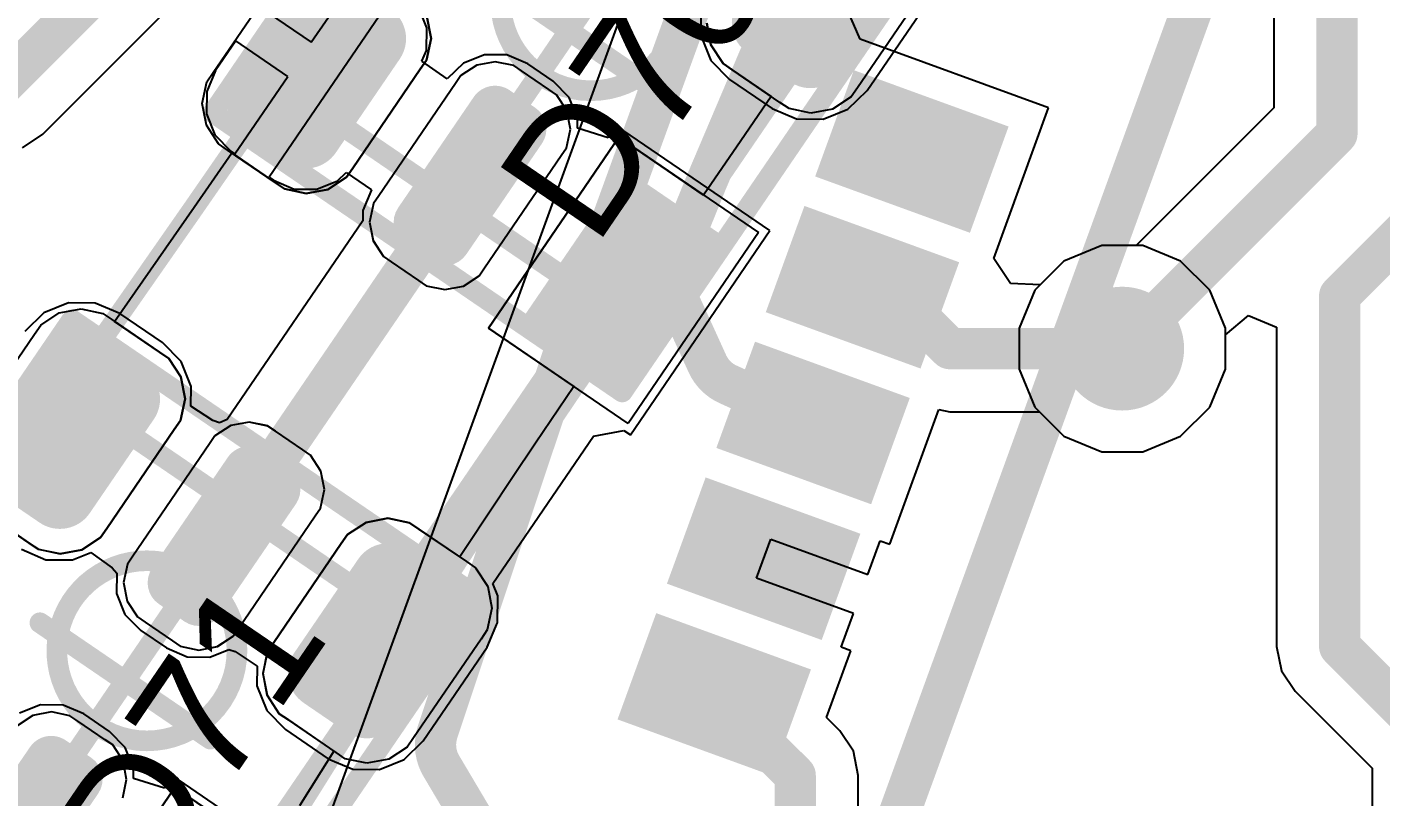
# Model space of a CAD drawing. Header units: inches. Extents: x -52 to 109, y 0 to 35.
# Drawn here: x 90.64 to 97.2, y 14.57 to 18.3 of the extents above; entities that cross this region are included whole.
import ezdxf

# ---------------------------------------------------------------- set-up
doc = ezdxf.new("R2010")
doc.units = ezdxf.units.IN
for name, color, linetype in [('Bottom 3D Body', 216, 'Continuous'), ('Bottom Layer', 5, 'Continuous'), ('Bottom Overlay', 54, 'Continuous'), ('Bottom Paste', 16, 'Continuous'), ('Bottom Solder', 6, 'Continuous'), ('Mechanical 1', 6, 'Continuous'), ('Mechanical 4', 56, 'Continuous'), ('Top Component Outline', 56, 'Continuous'), ('Top Courtyard', 56, 'Continuous'), ('Top Layer', 1, 'Continuous'), ('Top Overlay', 2, 'Continuous'), ('Top Paste', 8, 'Continuous'), ('Top Solder', 216, 'Continuous'), ('Via Holes', 16, 'Continuous')]:
    doc.layers.add(name, color=color, linetype=linetype)
doc.styles.add('Arial', font='', dxfattribs={"height": 0.2})
doc.styles.get('Arial').set_extended_font_data('Arial')

# ---------------------------------------------------------------- blocks, each defined once
blk = doc.blocks.new('APA_RGB_LED_2020_399')
at = {"layer": 'Top Layer'}
h = blk.add_hatch(color=1, dxfattribs=at)
edge = h.paths.add_edge_path()
edge.add_arc((-1.125, 1.025), 0.125, 90, 180)
edge.add_line((-1.25, 1.025), (-1.25, 0.775))
edge.add_arc((-1.125, 0.775), 0.125, 180, 270)
edge.add_line((-1.125, 0.65), (-0.575, 0.65))
edge.add_arc((-0.575, 0.775), 0.125, 270, 360)
edge.add_line((-0.45, 0.775), (-0.45, 1.025))
edge.add_arc((-0.575, 1.025), 0.125, 0, 90)
edge.add_line((-0.575, 1.15), (-1.125, 1.15))
h = blk.add_hatch(color=1, dxfattribs=at)
edge = h.paths.add_edge_path()
edge.add_arc((-1.175, 0.075), 0.075, 90, 180)
edge.add_line((-1.25, 0.075), (-1.25, -0.075))
edge.add_arc((-1.175, -0.075), 0.075, 180, 270)
edge.add_line((-1.175, -0.15), (-0.525, -0.15))
edge.add_arc((-0.525, -0.075), 0.075, 270, 360)
edge.add_line((-0.45, -0.075), (-0.45, 0.075))
edge.add_arc((-0.525, 0.075), 0.075, 0, 90)
edge.add_line((-0.525, 0.15), (-1.175, 0.15))
blk.add_hatch(color=1, dxfattribs=at).paths.add_polyline_path([(-1.25, -0.65), (-0.45, -0.65), (-0.45, -1.15), (-1.25, -1.15)])
h = blk.add_hatch(color=1, dxfattribs=at)
edge = h.paths.add_edge_path()
edge.add_arc((0.575, -0.775), 0.125, 90, 180)
edge.add_line((0.45, -0.775), (0.45, -1.025))
edge.add_arc((0.575, -1.025), 0.125, 180, 270)
edge.add_line((0.575, -1.15), (1.125, -1.15))
edge.add_arc((1.125, -1.025), 0.125, 270, 360)
edge.add_line((1.25, -1.025), (1.25, -0.775))
edge.add_arc((1.125, -0.775), 0.125, 0, 90)
edge.add_line((1.125, -0.65), (0.575, -0.65))
at = {"layer": 'Top Paste'}
h = blk.add_hatch(color=8, dxfattribs=at)
edge = h.paths.add_edge_path()
edge.add_arc((-1.125, 1.025), 0.125, 90, 180)
edge.add_line((-1.25, 1.025), (-1.25, 0.775))
edge.add_arc((-1.125, 0.775), 0.125, 180, 270)
edge.add_line((-1.125, 0.65), (-0.575, 0.65))
edge.add_arc((-0.575, 0.775), 0.125, 270, 360)
edge.add_line((-0.45, 0.775), (-0.45, 1.025))
edge.add_arc((-0.575, 1.025), 0.125, 0, 90)
edge.add_line((-0.575, 1.15), (-1.125, 1.15))
h = blk.add_hatch(color=8, dxfattribs=at)
edge = h.paths.add_edge_path()
edge.add_arc((-1.175, 0.075), 0.075, 90, 180)
edge.add_line((-1.25, 0.075), (-1.25, -0.075))
edge.add_arc((-1.175, -0.075), 0.075, 180, 270)
edge.add_line((-1.175, -0.15), (-0.525, -0.15))
edge.add_arc((-0.525, -0.075), 0.075, 270, 360)
edge.add_line((-0.45, -0.075), (-0.45, 0.075))
edge.add_arc((-0.525, 0.075), 0.075, 0, 90)
edge.add_line((-0.525, 0.15), (-1.175, 0.15))
blk.add_hatch(color=8, dxfattribs=at).paths.add_polyline_path([(-1.25, -0.65), (-0.45, -0.65), (-0.45, -1.15), (-1.25, -1.15)])
h = blk.add_hatch(color=8, dxfattribs=at)
edge = h.paths.add_edge_path()
edge.add_arc((0.575, -0.775), 0.125, 90, 180)
edge.add_line((0.45, -0.775), (0.45, -1.025))
edge.add_arc((0.575, -1.025), 0.125, 180, 270)
edge.add_line((0.575, -1.15), (1.125, -1.15))
edge.add_arc((1.125, -1.025), 0.125, 270, 360)
edge.add_line((1.25, -1.025), (1.25, -0.775))
edge.add_arc((1.125, -0.775), 0.125, 0, 90)
edge.add_line((1.125, -0.65), (0.575, -0.65))
at = {"layer": 'Top Solder'}
h = blk.add_hatch(color=216, dxfattribs=at)
edge = h.paths.add_edge_path()
edge.add_arc((-1.125, 1.025), 0.175, 90, 180)
edge.add_line((-1.3, 1.025), (-1.3, 0.775))
edge.add_arc((-1.125, 0.775), 0.175, 180, 270)
edge.add_line((-1.125, 0.6), (-0.575, 0.6))
edge.add_arc((-0.575, 0.775), 0.175, 270, 360)
edge.add_line((-0.4, 0.775), (-0.4, 1.025))
edge.add_arc((-0.575, 1.025), 0.175, 0, 90)
edge.add_line((-0.575, 1.2), (-1.125, 1.2))
h = blk.add_hatch(color=216, dxfattribs=at)
edge = h.paths.add_edge_path()
edge.add_arc((-1.175, 0.075), 0.125, 90, 180)
edge.add_line((-1.3, 0.075), (-1.3, -0.075))
edge.add_arc((-1.175, -0.075), 0.125, 180, 270)
edge.add_line((-1.175, -0.2), (-0.525, -0.2))
edge.add_arc((-0.525, -0.075), 0.125, 270, 360)
edge.add_line((-0.4, -0.075), (-0.4, 0.075))
edge.add_arc((-0.525, 0.075), 0.125, 0, 90)
edge.add_line((-0.525, 0.2), (-1.175, 0.2))
blk.add_hatch(color=216, dxfattribs=at).paths.add_polyline_path([(-1.3, -0.6), (-0.4, -0.6), (-0.4, -1.2), (-1.3, -1.2)])
h = blk.add_hatch(color=216, dxfattribs=at)
edge = h.paths.add_edge_path()
edge.add_arc((0.575, -0.775), 0.175, 90, 180)
edge.add_line((0.4, -0.775), (0.4, -1.025))
edge.add_arc((0.575, -1.025), 0.175, 180, 270)
edge.add_line((0.575, -1.2), (1.125, -1.2))
edge.add_arc((1.125, -1.025), 0.175, 270, 360)
edge.add_line((1.3, -1.025), (1.3, -0.775))
edge.add_arc((1.125, -0.775), 0.175, 0, 90)
edge.add_line((1.125, -0.6), (0.575, -0.6))
at = {"layer": 'Top Component Outline'}
for points in [[(-1, 1, 0.1, 0.1, 0), (1, 1, 0.1, 0.1, 0)], [(-1, 1, 0.1, 0.1, 0), (-1, -1, 0.1, 0.1, 0)], [(-1, -1, 0.1, 0.1, 0), (1, -1, 0.1, 0.1, 0)]]:
    blk.add_lwpolyline(points, format="xyseb", dxfattribs=at)
for points in [[(-1.025, 1, 0.05, 0.05, 1), (-0.975, 1, 0.05, 0.05, 1)], [(-1.025, 1, 0.05, 0.05, 1), (-0.975, 1, 0.05, 0.05, 1)], [(-1.025, -1, 0.05, 0.05, 1), (-0.975, -1, 0.05, 0.05, 1)], [(-1.025, -1, 0.05, 0.05, 1), (-0.975, -1, 0.05, 0.05, 1)]]:
    blk.add_lwpolyline(points, format="xyseb", close=True, dxfattribs=at)
at = {"layer": 'Top Courtyard'}
for points in [[(-1.3, 1.2, 0.1, 0.1, 0), (-1.3, -1.2, 0.1, 0.1, 0)], [(-1.3, 1.2, 0.1, 0.1, 0), (1.3, 1.2, 0.1, 0.1, 0)], [(0, 0.5, 0.1, 0.1, 0), (0, -0.5, 0.1, 0.1, 0)], [(-0.5, 0, 0.1, 0.1, 0), (0.5, 0, 0.1, 0.1, 0)], [(-1.3, -1.2, 0.1, 0.1, 0), (1.3, -1.2, 0.1, 0.1, 0)]]:
    blk.add_lwpolyline(points, format="xyseb", dxfattribs=at)
for points in [[(-1.325, 1.2, 0.05, 0.05, 1), (-1.275, 1.2, 0.05, 0.05, 1)], [(-1.325, 1.2, 0.05, 0.05, 1), (-1.275, 1.2, 0.05, 0.05, 1)], [(-0.525, 0, 0.05, 0.05, 1), (-0.475, 0, 0.05, 0.05, 1)], [(-0.025, -0.5, 0.05, 0.05, 1), (0.025, -0.5, 0.05, 0.05, 1)], [(-1.325, -1.2, 0.05, 0.05, 1), (-1.275, -1.2, 0.05, 0.05, 1)], [(-1.325, -1.2, 0.05, 0.05, 1), (-1.275, -1.2, 0.05, 0.05, 1)]]:
    blk.add_lwpolyline(points, format="xyseb", close=True, dxfattribs=at)
at = {"layer": 'Top Overlay'}
for p, q in [((-1.3689, 1.1929), (-1.2929, 1.2689)), ((-1.2929, 1.2689), (-1.1937, 1.31)), ((-1.1937, 1.31), (-1.14, 1.31)), ((-1.14, 1.31), (-1.14, 1.31)), ((-1.14, 1.31), (-0.56, 1.31)), ((-1.41, 1.0937), (-1.3689, 1.1929)), ((-1.41, 1.04), (-1.41, 1.0937)), ((-1.41, 0.76), (-1.41, 1.04)), ((-1.41, 0.76), (-1.41, 0.76)), ((-1.41, 0.7063), (-1.41, 0.76)), ((-1.3689, 0.6071), (-1.41, 0.7063)), ((-1.2929, 0.5311), (-1.3689, 0.6071)), ((-0.3311, 0.6071), (-0.4071, 0.5311)), ((-1.1937, 0.49), (-1.2929, 0.5311)), ((-0.4071, 0.5311), (-0.5063, 0.49)), ((-1.14, 0.49), (-1.1937, 0.49)), ((-0.56, 0.49), (-1.14, 0.49)), ((-0.5063, 0.49), (-0.56, 0.49)), ((-0.56, 0.49), (-0.56, 0.49)), ((-1.3103, 0.275), (-1.375, 0.2103)), ((-1.2258, 0.31), (-1.3103, 0.275)), ((-1.18, 0.31), (-1.2258, 0.31)), ((-0.52, 0.31), (-1.18, 0.31)), ((-0.4743, 0.31), (-0.52, 0.31)), ((-0.52, 0.31), (-0.52, 0.31)), ((-0.3897, 0.275), (-0.4743, 0.31)), ((-0.325, 0.2103), (-0.3897, 0.275)), ((-1.375, 0.2103), (-1.41, 0.1258)), ((-0.29, 0.1258), (-0.325, 0.2103)), ((-1.41, 0.1258), (-1.41, 0.08)), ((-1.41, 0.08), (-1.41, -0.08)), ((-1.41, 0.08), (-1.41, 0.08)), ((-0.29, 0.08), (-0.29, 0.1258)), ((-0.29, -0.08), (-0.29, 0.08)), ((-1.41, -0.08), (-1.41, -0.1257)), ((-1.41, -0.1257), (-1.375, -0.2103)), ((-0.325, -0.2103), (-0.29, -0.1257)), ((-0.29, -0.1257), (-0.29, -0.08)), ((-0.29, -0.08), (-0.29, -0.08)), ((-1.375, -0.2103), (-1.3103, -0.275)), ((-0.3897, -0.275), (-0.325, -0.2103)), ((-1.3103, -0.275), (-1.2258, -0.31)), ((-1.2258, -0.31), (-1.18, -0.31)), ((-1.18, -0.31), (-1.18, -0.31)), ((-1.18, -0.31), (-0.52, -0.31)), ((-0.52, -0.31), (-0.4743, -0.31)), ((-0.4743, -0.31), (-0.3897, -0.275)), ((-1.41, -1.31), (-1.41, -0.49)), ((-1.41, -0.49), (-0.29, -0.49)), ((-0.29, -0.49), (-0.29, -1.31)), ((0.3311, -0.6071), (0.4071, -0.5311)), ((0.29, -0.7063), (0.3311, -0.6071)), ((0.29, -0.76), (0.29, -0.7063)), ((0.29, -1.04), (0.29, -0.76)), ((0.29, -1.04), (0.29, -1.04)), ((0.29, -1.0937), (0.29, -1.04)), ((0.3311, -1.1929), (0.29, -1.0937)), ((0.4071, -1.2689), (0.3311, -1.1929)), ((-0.29, -1.31), (-1.41, -1.31)), ((0.5063, -1.31), (0.4071, -1.2689)), ((0.56, -1.31), (0.5063, -1.31)), ((1.14, -1.31), (0.56, -1.31))]:
    blk.add_line(p, q, dxfattribs=at)
at = {"layer": 'Top Courtyard', "style": 'Arial'}
blk.add_text('D70', height=0.6, dxfattribs=at).set_placement((-0.8, -0.7))
blk = doc.blocks.new('APA_RGB_LED_2020_400')
at = {"layer": 'Top Layer'}
h = blk.add_hatch(color=1, dxfattribs=at)
edge = h.paths.add_edge_path()
edge.add_arc((0.575, 1.025), 0.125, 90, 180)
edge.add_line((0.45, 1.025), (0.45, 0.775))
edge.add_arc((0.575, 0.775), 0.125, 180, 270)
edge.add_line((0.575, 0.65), (1.125, 0.65))
edge.add_arc((1.125, 0.775), 0.125, 270, 360)
edge.add_line((1.25, 0.775), (1.25, 1.025))
edge.add_arc((1.125, 1.025), 0.125, 0, 90)
edge.add_line((1.125, 1.15), (0.575, 1.15))
h = blk.add_hatch(color=1, dxfattribs=at)
edge = h.paths.add_edge_path()
edge.add_arc((-1.175, 0.075), 0.075, 90, 180)
edge.add_line((-1.25, 0.075), (-1.25, -0.075))
edge.add_arc((-1.175, -0.075), 0.075, 180, 270)
edge.add_line((-1.175, -0.15), (-0.525, -0.15))
edge.add_arc((-0.525, -0.075), 0.075, 270, 360)
edge.add_line((-0.45, -0.075), (-0.45, 0.075))
edge.add_arc((-0.525, 0.075), 0.075, 0, 90)
edge.add_line((-0.525, 0.15), (-1.175, 0.15))
h = blk.add_hatch(color=1, dxfattribs=at)
edge = h.paths.add_edge_path()
edge.add_arc((0.525, 0.075), 0.075, 90, 180)
edge.add_line((0.45, 0.075), (0.45, -0.075))
edge.add_arc((0.525, -0.075), 0.075, 180, 270)
edge.add_line((0.525, -0.15), (1.175, -0.15))
edge.add_arc((1.175, -0.075), 0.075, 270, 360)
edge.add_line((1.25, -0.075), (1.25, 0.075))
edge.add_arc((1.175, 0.075), 0.075, 0, 90)
edge.add_line((1.175, 0.15), (0.525, 0.15))
h = blk.add_hatch(color=1, dxfattribs=at)
edge = h.paths.add_edge_path()
edge.add_arc((0.575, -0.775), 0.125, 90, 180)
edge.add_line((0.45, -0.775), (0.45, -1.025))
edge.add_arc((0.575, -1.025), 0.125, 180, 270)
edge.add_line((0.575, -1.15), (1.125, -1.15))
edge.add_arc((1.125, -1.025), 0.125, 270, 360)
edge.add_line((1.25, -1.025), (1.25, -0.775))
edge.add_arc((1.125, -0.775), 0.125, 0, 90)
edge.add_line((1.125, -0.65), (0.575, -0.65))
at = {"layer": 'Top Paste'}
h = blk.add_hatch(color=8, dxfattribs=at)
edge = h.paths.add_edge_path()
edge.add_arc((0.575, 1.025), 0.125, 90, 180)
edge.add_line((0.45, 1.025), (0.45, 0.775))
edge.add_arc((0.575, 0.775), 0.125, 180, 270)
edge.add_line((0.575, 0.65), (1.125, 0.65))
edge.add_arc((1.125, 0.775), 0.125, 270, 360)
edge.add_line((1.25, 0.775), (1.25, 1.025))
edge.add_arc((1.125, 1.025), 0.125, 0, 90)
edge.add_line((1.125, 1.15), (0.575, 1.15))
h = blk.add_hatch(color=8, dxfattribs=at)
edge = h.paths.add_edge_path()
edge.add_arc((-1.175, 0.075), 0.075, 90, 180)
edge.add_line((-1.25, 0.075), (-1.25, -0.075))
edge.add_arc((-1.175, -0.075), 0.075, 180, 270)
edge.add_line((-1.175, -0.15), (-0.525, -0.15))
edge.add_arc((-0.525, -0.075), 0.075, 270, 360)
edge.add_line((-0.45, -0.075), (-0.45, 0.075))
edge.add_arc((-0.525, 0.075), 0.075, 0, 90)
edge.add_line((-0.525, 0.15), (-1.175, 0.15))
h = blk.add_hatch(color=8, dxfattribs=at)
edge = h.paths.add_edge_path()
edge.add_arc((0.525, 0.075), 0.075, 90, 180)
edge.add_line((0.45, 0.075), (0.45, -0.075))
edge.add_arc((0.525, -0.075), 0.075, 180, 270)
edge.add_line((0.525, -0.15), (1.175, -0.15))
edge.add_arc((1.175, -0.075), 0.075, 270, 360)
edge.add_line((1.25, -0.075), (1.25, 0.075))
edge.add_arc((1.175, 0.075), 0.075, 0, 90)
edge.add_line((1.175, 0.15), (0.525, 0.15))
h = blk.add_hatch(color=8, dxfattribs=at)
edge = h.paths.add_edge_path()
edge.add_arc((0.575, -0.775), 0.125, 90, 180)
edge.add_line((0.45, -0.775), (0.45, -1.025))
edge.add_arc((0.575, -1.025), 0.125, 180, 270)
edge.add_line((0.575, -1.15), (1.125, -1.15))
edge.add_arc((1.125, -1.025), 0.125, 270, 360)
edge.add_line((1.25, -1.025), (1.25, -0.775))
edge.add_arc((1.125, -0.775), 0.125, 0, 90)
edge.add_line((1.125, -0.65), (0.575, -0.65))
at = {"layer": 'Top Solder'}
h = blk.add_hatch(color=216, dxfattribs=at)
edge = h.paths.add_edge_path()
edge.add_arc((0.575, 1.025), 0.175, 90, 180)
edge.add_line((0.4, 1.025), (0.4, 0.775))
edge.add_arc((0.575, 0.775), 0.175, 180, 270)
edge.add_line((0.575, 0.6), (1.125, 0.6))
edge.add_arc((1.125, 0.775), 0.175, 270, 360)
edge.add_line((1.3, 0.775), (1.3, 1.025))
edge.add_arc((1.125, 1.025), 0.175, 0, 90)
edge.add_line((1.125, 1.2), (0.575, 1.2))
h = blk.add_hatch(color=216, dxfattribs=at)
edge = h.paths.add_edge_path()
edge.add_arc((-1.175, 0.075), 0.125, 90, 180)
edge.add_line((-1.3, 0.075), (-1.3, -0.075))
edge.add_arc((-1.175, -0.075), 0.125, 180, 270)
edge.add_line((-1.175, -0.2), (-0.525, -0.2))
edge.add_arc((-0.525, -0.075), 0.125, 270, 360)
edge.add_line((-0.4, -0.075), (-0.4, 0.075))
edge.add_arc((-0.525, 0.075), 0.125, 0, 90)
edge.add_line((-0.525, 0.2), (-1.175, 0.2))
h = blk.add_hatch(color=216, dxfattribs=at)
edge = h.paths.add_edge_path()
edge.add_arc((0.525, 0.075), 0.125, 90, 180)
edge.add_line((0.4, 0.075), (0.4, -0.075))
edge.add_arc((0.525, -0.075), 0.125, 180, 270)
edge.add_line((0.525, -0.2), (1.175, -0.2))
edge.add_arc((1.175, -0.075), 0.125, 270, 360)
edge.add_line((1.3, -0.075), (1.3, 0.075))
edge.add_arc((1.175, 0.075), 0.125, 0, 90)
edge.add_line((1.175, 0.2), (0.525, 0.2))
h = blk.add_hatch(color=216, dxfattribs=at)
edge = h.paths.add_edge_path()
edge.add_arc((0.575, -0.775), 0.175, 90, 180)
edge.add_line((0.4, -0.775), (0.4, -1.025))
edge.add_arc((0.575, -1.025), 0.175, 180, 270)
edge.add_line((0.575, -1.2), (1.125, -1.2))
edge.add_arc((1.125, -1.025), 0.175, 270, 360)
edge.add_line((1.3, -1.025), (1.3, -0.775))
edge.add_arc((1.125, -0.775), 0.175, 0, 90)
edge.add_line((1.125, -0.6), (0.575, -0.6))
at = {"layer": 'Top Component Outline'}
for points in [[(-1, 1, 0.1, 0.1, 0), (1, 1, 0.1, 0.1, 0)], [(1, 1, 0.1, 0.1, 0), (1, -1, 0.1, 0.1, 0)], [(-1, -1, 0.1, 0.1, 0), (1, -1, 0.1, 0.1, 0)]]:
    blk.add_lwpolyline(points, format="xyseb", dxfattribs=at)
for points in [[(0.975, 1, 0.05, 0.05, 1), (1.025, 1, 0.05, 0.05, 1)], [(0.975, 1, 0.05, 0.05, 1), (1.025, 1, 0.05, 0.05, 1)], [(0.975, -1, 0.05, 0.05, 1), (1.025, -1, 0.05, 0.05, 1)], [(0.975, -1, 0.05, 0.05, 1), (1.025, -1, 0.05, 0.05, 1)]]:
    blk.add_lwpolyline(points, format="xyseb", close=True, dxfattribs=at)
at = {"layer": 'Top Courtyard'}
for points in [[(-1.3, 1.2, 0.1, 0.1, 0), (1.3, 1.2, 0.1, 0.1, 0)], [(1.3, 1.2, 0.1, 0.1, 0), (1.3, -1.2, 0.1, 0.1, 0)], [(0, 0.5, 0.1, 0.1, 0), (0, -0.5, 0.1, 0.1, 0)], [(-0.5, 0, 0.1, 0.1, 0), (0.5, 0, 0.1, 0.1, 0)], [(-1.3, -1.2, 0.1, 0.1, 0), (1.3, -1.2, 0.1, 0.1, 0)]]:
    blk.add_lwpolyline(points, format="xyseb", dxfattribs=at)
for points in [[(1.275, 1.2, 0.05, 0.05, 1), (1.325, 1.2, 0.05, 0.05, 1)], [(1.275, 1.2, 0.05, 0.05, 1), (1.325, 1.2, 0.05, 0.05, 1)], [(-0.025, 0.5, 0.05, 0.05, 1), (0.025, 0.5, 0.05, 0.05, 1)], [(-0.525, 0, 0.05, 0.05, 1), (-0.475, 0, 0.05, 0.05, 1)], [(0.475, 0, 0.05, 0.05, 1), (0.525, 0, 0.05, 0.05, 1)], [(-0.025, -0.5, 0.05, 0.05, 1), (0.025, -0.5, 0.05, 0.05, 1)], [(1.275, -1.2, 0.05, 0.05, 1), (1.325, -1.2, 0.05, 0.05, 1)], [(1.275, -1.2, 0.05, 0.05, 1), (1.325, -1.2, 0.05, 0.05, 1)]]:
    blk.add_lwpolyline(points, format="xyseb", close=True, dxfattribs=at)
at = {"layer": 'Top Overlay'}
for p, q in [((0.56, 1.31), (1.14, 1.31)), ((1.14, 1.31), (1.1937, 1.31)), ((1.1937, 1.31), (1.2929, 1.2689)), ((1.2929, 1.2689), (1.3689, 1.1929)), ((1.3689, 1.1929), (1.41, 1.0937)), ((1.41, 1.0937), (1.41, 1.04)), ((0.29, 0.76), (0.29, 1.04)), ((1.41, 1.04), (1.41, 1.04)), ((1.41, 1.04), (1.41, 0.76)), ((0.29, 0.76), (0.29, 0.76)), ((0.29, 0.7063), (0.29, 0.76)), ((1.41, 0.76), (1.41, 0.7063)), ((0.3311, 0.6071), (0.29, 0.7063)), ((1.41, 0.7063), (1.3689, 0.6071)), ((0.4071, 0.5311), (0.3311, 0.6071)), ((1.3689, 0.6071), (1.2929, 0.5311)), ((0.5063, 0.49), (0.4071, 0.5311)), ((1.2929, 0.5311), (1.1937, 0.49)), ((0.56, 0.49), (0.5063, 0.49)), ((1.14, 0.49), (0.56, 0.49)), ((1.1937, 0.49), (1.14, 0.49)), ((1.14, 0.49), (1.14, 0.49)), ((-0.3897, 0.275), (-0.4743, 0.31)), ((-0.325, 0.2103), (-0.3897, 0.275)), ((0.3897, 0.275), (0.325, 0.2103)), ((0.4742, 0.31), (0.3897, 0.275)), ((0.52, 0.31), (0.4742, 0.31)), ((1.18, 0.31), (0.52, 0.31)), ((1.2258, 0.31), (1.18, 0.31)), ((1.18, 0.31), (1.18, 0.31)), ((1.3103, 0.275), (1.2258, 0.31)), ((1.375, 0.2103), (1.3103, 0.275)), ((-0.29, 0.1258), (-0.325, 0.2103)), ((0.325, 0.2103), (0.29, 0.1258)), ((1.41, 0.1257), (1.375, 0.2103)), ((-0.29, 0.08), (-0.29, 0.1258)), ((-0.29, -0.08), (-0.29, 0.08)), ((0.29, 0.1258), (0.29, 0.08)), ((0.29, 0.08), (0.29, -0.08)), ((0.29, 0.08), (0.29, 0.08)), ((1.41, 0.08), (1.41, 0.1257)), ((1.41, -0.08), (1.41, 0.08)), ((-0.325, -0.2103), (-0.29, -0.1257)), ((-0.29, -0.1257), (-0.29, -0.08)), ((-0.29, -0.08), (-0.29, -0.08)), ((0.29, -0.08), (0.29, -0.1257)), ((0.29, -0.1257), (0.325, -0.2103)), ((1.375, -0.2103), (1.41, -0.1258)), ((1.41, -0.1258), (1.41, -0.08)), ((1.41, -0.08), (1.41, -0.08)), ((-0.3897, -0.275), (-0.325, -0.2103)), ((0.325, -0.2103), (0.3897, -0.275)), ((1.3103, -0.275), (1.375, -0.2103)), ((-0.4743, -0.31), (-0.3897, -0.275)), ((0.3897, -0.275), (0.4742, -0.31)), ((0.4742, -0.31), (0.52, -0.31)), ((0.52, -0.31), (0.52, -0.31)), ((0.52, -0.31), (1.18, -0.31)), ((1.18, -0.31), (1.2258, -0.31)), ((1.2258, -0.31), (1.3103, -0.275)), ((-1.41, -0.49), (-0.29, -0.49)), ((-0.29, -0.49), (-0.29, -1.31)), ((0.4071, -0.5311), (0.5063, -0.49)), ((0.5063, -0.49), (0.56, -0.49)), ((0.56, -0.49), (0.56, -0.49)), ((0.56, -0.49), (1.14, -0.49)), ((1.14, -0.49), (1.1937, -0.49)), ((1.1937, -0.49), (1.2929, -0.5311)), ((0.3311, -0.6071), (0.4071, -0.5311)), ((1.2929, -0.5311), (1.3689, -0.6071)), ((0.29, -0.7063), (0.3311, -0.6071)), ((1.3689, -0.6071), (1.41, -0.7063)), ((0.29, -0.76), (0.29, -0.7063)), ((1.41, -0.7063), (1.41, -0.76)), ((0.29, -1.04), (0.29, -0.76)), ((1.41, -0.76), (1.41, -0.76)), ((1.41, -0.76), (1.41, -1.04)), ((0.29, -1.04), (0.29, -1.04)), ((0.29, -1.0937), (0.29, -1.04)), ((1.41, -1.04), (1.41, -1.0937)), ((0.3311, -1.1929), (0.29, -1.0937)), ((1.41, -1.0937), (1.3689, -1.1929)), ((0.4071, -1.2689), (0.3311, -1.1929)), ((1.3689, -1.1929), (1.2929, -1.2689)), ((0.5063, -1.31), (0.4071, -1.2689)), ((0.56, -1.31), (0.5063, -1.31)), ((1.14, -1.31), (0.56, -1.31)), ((1.1937, -1.31), (1.14, -1.31)), ((1.14, -1.31), (1.14, -1.31)), ((1.2929, -1.2689), (1.1937, -1.31))]:
    blk.add_line(p, q, dxfattribs=at)
at = {"layer": 'Top Courtyard', "style": 'Arial'}
blk.add_text('D71', height=0.6, dxfattribs=at).set_placement((-0.8, -0.7))
blk = doc.blocks.new('GCT_MEM2085_00_115_00_A_REV0_2_B_439')
at = {"layer": 'Bottom Layer'}
for points in [[(-3.645, 3.34), (-3.195, 3.34), (-3.195, 2.64), (-3.645, 2.64)], [(-2.945, 3.34), (-2.495, 3.34), (-2.495, 2.64), (-2.945, 2.64)], [(-2.245, 3.34), (-1.795, 3.34), (-1.795, 2.64), (-2.245, 2.64)], [(-1.545, 3.34), (-1.095, 3.34), (-1.095, 2.64), (-1.545, 2.64)], [(-0.845, 3.34), (-0.395, 3.34), (-0.395, 2.64), (-0.845, 2.64)]]:
    blk.add_hatch(color=5, dxfattribs=at).paths.add_polyline_path(points)
at = {"layer": 'Bottom Paste'}
for points in [[(-3.645, 3.34), (-3.195, 3.34), (-3.195, 2.64), (-3.645, 2.64)], [(-2.945, 3.34), (-2.495, 3.34), (-2.495, 2.64), (-2.945, 2.64)], [(-2.245, 3.34), (-1.795, 3.34), (-1.795, 2.64), (-2.245, 2.64)], [(-1.545, 3.34), (-1.095, 3.34), (-1.095, 2.64), (-1.545, 2.64)], [(-0.845, 3.34), (-0.395, 3.34), (-0.395, 2.64), (-0.845, 2.64)]]:
    blk.add_hatch(color=16, dxfattribs=at).paths.add_polyline_path(points)
at = {"layer": 'Bottom Solder'}
for points in [[(-3.694, 3.389), (-3.146, 3.389), (-3.146, 2.591), (-3.694, 2.591)], [(-2.994, 3.389), (-2.446, 3.389), (-2.446, 2.591), (-2.994, 2.591)], [(-2.294, 3.389), (-1.746, 3.389), (-1.746, 2.591), (-2.294, 2.591)], [(-1.594, 3.389), (-1.046, 3.389), (-1.046, 2.591), (-1.594, 2.591)], [(-0.894, 3.389), (-0.346, 3.389), (-0.346, 2.591), (-0.894, 2.591)]]:
    blk.add_hatch(color=6, dxfattribs=at).paths.add_polyline_path(points)
at = {"layer": 'Bottom 3D Body'}
blk.add_lwpolyline([(5.76, 4.03, 0.1, 0.1, 0), (-5.76, 4.03, 0.1, 0.1, 0)], format="xyseb", dxfattribs=at)
at = {"layer": 'Bottom Layer'}
blk.add_line((3.8, 1.44), (-5, 1.44), dxfattribs=at)
at = {"layer": 'Bottom Overlay'}
blk.add_lwpolyline([(4.25, 4.03, 0.2, 0.2, 0), (-4.6, 4.03, 0.2, 0.2, 0)], format="xyseb", dxfattribs=at)

msp = doc.modelspace()

# ---------------------------------------------------------------- hatches: boundary and pattern name
at = {"layer": 'Bottom Layer'}
h = msp.add_hatch(color=5, dxfattribs=at)
edge = h.paths.add_edge_path()
edge.add_arc((95.9461, 16.7437), 0.3, 0, 360)
at = {"layer": 'Top Layer'}
h = msp.add_hatch(color=1, dxfattribs=at)
edge = h.paths.add_edge_path()
edge.add_arc((95.9461, 16.7437), 0.3, 0, 360)
at = {"layer": 'Via Holes'}
h = msp.add_hatch(color=7, dxfattribs=at)
edge = h.paths.add_edge_path()
edge.add_arc((95.9461, 16.7437), 0.15, 0, 360)

# ---------------------------------------------------------------- linework, layer by layer
at = {"layer": 'Bottom Layer'}
for p, q in [((94.6759, 18.2426), (94.6161, 18.3802)), ((95.5892, 17.9102), (94.6759, 18.2426)), ((95.3235, 17.1803), (95.5892, 17.9102)), ((95.8467, 17.2437), (95.6629, 17.1676)), ((96.0456, 17.2437), (95.8467, 17.2437)), ((96.2294, 17.1676), (96.0456, 17.2437)), ((95.4054, 17.0598), (95.3235, 17.1803)), ((95.6629, 17.1676), (95.548, 17.0526)), ((96.37, 17.0269), (96.2294, 17.1676)), ((95.548, 17.0526), (95.4054, 17.0598)), ((96.4461, 16.8432), (96.37, 17.0269)), ((96.4461, 16.6443), (96.4461, 16.8432)), ((96.37, 16.4605), (96.4461, 16.6443)), ((94.8196, 15.7959), (95.0571, 16.4485)), ((95.0571, 16.4485), (95.1106, 16.4378)), ((95.1106, 16.4378), (95.1106, 16.4378)), ((95.1106, 16.4378), (95.5449, 16.4378)), ((95.5449, 16.4378), (95.6629, 16.3198)), ((96.2294, 16.3198), (96.37, 16.4605)), ((95.6629, 16.3198), (95.8467, 16.2437)), ((96.0456, 16.2437), (96.2294, 16.3198)), ((95.8467, 16.2437), (96.0456, 16.2437)), ((94.1745, 15.6317), (94.2429, 15.8196)), ((94.2429, 15.8196), (94.7128, 15.6486)), ((94.7128, 15.6486), (94.7726, 15.813)), ((94.7726, 15.813), (94.8196, 15.7959)), ((94.6444, 15.4606), (94.1745, 15.6317)), ((94.5845, 15.2962), (94.6444, 15.4606)), ((94.6315, 15.2791), (94.5845, 15.2962)), ((94.5139, 14.9559), (94.6315, 15.2791)), ((94.5779, 14.8919), (94.5139, 14.9559)), ((94.6442, 14.7927), (94.5779, 14.8919)), ((94.6674, 14.6756), (94.6442, 14.7927)), ((94.6674, 11.3286), (94.6674, 14.6756)), ((94.6674, 14.6756), (94.6674, 14.6756))]:
    msp.add_line(p, q, dxfattribs=at)
for points in [[(93.9336, 17.5562, 0.2, 0.2, 0), (95.1705, 20.4668, 0.2, 0.2, 0)], [(93.2361, 16.708, 0.2, 0.2, 0), (93.9177, 18.5806, 0.2, 0.2, 0)], [(93.7772, 17.1709, 0.2, 0.2, 0), (93.9324, 17.5532, 0.2, 0.2, 0)], [(93.9324, 17.5532, 0.2, 0.2, -0.004037), (93.9336, 17.5562, 0.2, 0.2, 0)], [(93.7801, 17.0136, 0.2, 0.2, -0.204925), (93.7772, 17.1709, 0.2, 0.2, 0)], [(94.6876, 17.0412, 0.2, 0.2, 0), (94.8131, 17.0412, 0.2, 0.2, 0)], [(94.8131, 17.0412, 0.2, 0.2, 0), (95.1106, 16.7437, 0.2, 0.2, 0)], [(93.7801, 17.0136, 0.2, 0.2, 0), (93.7804, 17.0129, 0.2, 0.2, 0)], [(93.7804, 17.0129, 0.2, 0.2, 0), (93.9362, 16.6701, 0.2, 0.2, 0)], [(92.6291, 14.8874, 0.2, 0.2, 0), (93.2343, 16.7028, 0.2, 0.2, 0)], [(93.2343, 16.7028, 0.2, 0.2, -0.006829), (93.2361, 16.708, 0.2, 0.2, 0)], [(95.1106, 16.7437, 0.2, 0.2, 0), (95.9461, 16.7437, 0.2, 0.2, 0)], [(93.9362, 16.6701, 0.2, 0.2, 0), (93.9368, 16.6689, 0.2, 0.2, 0)], [(94.035, 16.5711, 0.2, 0.2, -0.17892), (93.9368, 16.6689, 0.2, 0.2, 0)], [(94.035, 16.5711, 0.2, 0.2, 0), (94.2181, 16.4879, 0.2, 0.2, 0)], [(94.2181, 16.4879, 0.2, 0.2, 0), (94.2199, 16.4872, 0.2, 0.2, 0)], [(94.2199, 16.4872, 0.2, 0.2, 0), (94.4482, 16.3834, 0.2, 0.2, 0)], [(93.9693, 15.0678, 0.2, 0.2, 0), (94.3616, 14.6756, 0.2, 0.2, 0)], [(92.6461, 14.7223, 0.2, 0.2, -0.217363), (92.6291, 14.8874, 0.2, 0.2, 0)], [(92.6461, 14.7223, 0.2, 0.2, 0), (92.6466, 14.7214, 0.2, 0.2, 0)], [(92.6466, 14.7214, 0.2, 0.2, 0), (93.2735, 13.6635, 0.2, 0.2, 0)], [(94.3616, 11.3286, 0.2, 0.2, 0), (94.3616, 14.6756, 0.2, 0.2, 0)]]:
    msp.add_lwpolyline(points, format="xyseb", dxfattribs=at)
for points in [[(93.8824, 17.5532, 0.1, 0.1, 1), (93.9824, 17.5532, 0.1, 0.1, 1)], [(93.8824, 17.5532, 0.1, 0.1, 1), (93.9824, 17.5532, 0.1, 0.1, 1)], [(93.8836, 17.5562, 0.1, 0.1, 1), (93.9836, 17.5562, 0.1, 0.1, 1)], [(93.8836, 17.5562, 0.1, 0.1, 1), (93.9836, 17.5562, 0.1, 0.1, 1)], [(93.7272, 17.1709, 0.1, 0.1, 1), (93.8272, 17.1709, 0.1, 0.1, 1)], [(93.7272, 17.1709, 0.1, 0.1, 1), (93.8272, 17.1709, 0.1, 0.1, 1)], [(94.6376, 17.0412, 0.1, 0.1, 1), (94.7376, 17.0412, 0.1, 0.1, 1)], [(94.7631, 17.0412, 0.1, 0.1, 1), (94.8631, 17.0412, 0.1, 0.1, 1)], [(94.7631, 17.0412, 0.1, 0.1, 1), (94.8631, 17.0412, 0.1, 0.1, 1)], [(93.7301, 17.0136, 0.1, 0.1, 1), (93.8301, 17.0136, 0.1, 0.1, 1)], [(93.7301, 17.0136, 0.1, 0.1, 1), (93.8301, 17.0136, 0.1, 0.1, 1)], [(93.7304, 17.0129, 0.1, 0.1, 1), (93.8304, 17.0129, 0.1, 0.1, 1)], [(93.7304, 17.0129, 0.1, 0.1, 1), (93.8304, 17.0129, 0.1, 0.1, 1)], [(93.1843, 16.7028, 0.1, 0.1, 1), (93.2843, 16.7028, 0.1, 0.1, 1)], [(93.1843, 16.7028, 0.1, 0.1, 1), (93.2843, 16.7028, 0.1, 0.1, 1)], [(93.1861, 16.708, 0.1, 0.1, 1), (93.2861, 16.708, 0.1, 0.1, 1)], [(93.1861, 16.708, 0.1, 0.1, 1), (93.2861, 16.708, 0.1, 0.1, 1)], [(95.0606, 16.7437, 0.1, 0.1, 1), (95.1606, 16.7437, 0.1, 0.1, 1)], [(95.0606, 16.7437, 0.1, 0.1, 1), (95.1606, 16.7437, 0.1, 0.1, 1)], [(95.8961, 16.7437, 0.1, 0.1, 1), (95.9961, 16.7437, 0.1, 0.1, 1)], [(93.8862, 16.6701, 0.1, 0.1, 1), (93.9862, 16.6701, 0.1, 0.1, 1)], [(93.8862, 16.6701, 0.1, 0.1, 1), (93.9862, 16.6701, 0.1, 0.1, 1)], [(93.8868, 16.6689, 0.1, 0.1, 1), (93.9868, 16.6689, 0.1, 0.1, 1)], [(93.8868, 16.6689, 0.1, 0.1, 1), (93.9868, 16.6689, 0.1, 0.1, 1)], [(93.985, 16.5711, 0.1, 0.1, 1), (94.085, 16.5711, 0.1, 0.1, 1)], [(93.985, 16.5711, 0.1, 0.1, 1), (94.085, 16.5711, 0.1, 0.1, 1)], [(94.1681, 16.4879, 0.1, 0.1, 1), (94.2681, 16.4879, 0.1, 0.1, 1)], [(94.1681, 16.4879, 0.1, 0.1, 1), (94.2681, 16.4879, 0.1, 0.1, 1)], [(94.1699, 16.4872, 0.1, 0.1, 1), (94.2699, 16.4872, 0.1, 0.1, 1)], [(94.1699, 16.4872, 0.1, 0.1, 1), (94.2699, 16.4872, 0.1, 0.1, 1)], [(94.3982, 16.3834, 0.1, 0.1, 1), (94.4982, 16.3834, 0.1, 0.1, 1)], [(93.9193, 15.0678, 0.1, 0.1, 1), (94.0193, 15.0678, 0.1, 0.1, 1)], [(92.5791, 14.8874, 0.1, 0.1, 1), (92.6791, 14.8874, 0.1, 0.1, 1)], [(92.5791, 14.8874, 0.1, 0.1, 1), (92.6791, 14.8874, 0.1, 0.1, 1)], [(92.5961, 14.7223, 0.1, 0.1, 1), (92.6961, 14.7223, 0.1, 0.1, 1)], [(92.5961, 14.7223, 0.1, 0.1, 1), (92.6961, 14.7223, 0.1, 0.1, 1)], [(92.5966, 14.7214, 0.1, 0.1, 1), (92.6966, 14.7214, 0.1, 0.1, 1)], [(92.5966, 14.7214, 0.1, 0.1, 1), (92.6966, 14.7214, 0.1, 0.1, 1)], [(94.3116, 14.6756, 0.1, 0.1, 1), (94.4116, 14.6756, 0.1, 0.1, 1)], [(94.3116, 14.6756, 0.1, 0.1, 1), (94.4116, 14.6756, 0.1, 0.1, 1)]]:
    msp.add_lwpolyline(points, format="xyseb", close=True, dxfattribs=at)
at = {"layer": 'Mechanical 1'}
for points in [[(93.0622, 18.1212, 0.1, 0.1, -0.303347), (92.9676, 18.5969, 0.1, 0.1, 0)], [(93.8073, 18.4299, 0.1, 0.1, -0.303346), (93.5379, 18.0266, 0.1, 0.1, 0)], [(93.5379, 18.0266, 0.1, 0.1, -0.303344), (93.0622, 18.1212, 0.1, 0.1, 0)], [(90.8169, 15.4464, 0.1, 0.1, -0.303348), (91.2202, 15.7158, 0.1, 0.1, 0)], [(91.2202, 15.7158, 0.1, 0.1, -0.198912), (91.5288, 15.588, 0.1, 0.1, 0)], [(91.5288, 15.588, 0.1, 0.1, -0.198913), (91.6567, 15.2793, 0.1, 0.1, 0)], [(90.9115, 14.9707, 0.1, 0.1, -0.303347), (90.8169, 15.4464, 0.1, 0.1, 0)], [(91.6567, 15.2793, 0.1, 0.1, -0.303346), (91.3872, 14.8761, 0.1, 0.1, 0)], [(91.3872, 14.8761, 0.1, 0.1, -0.303346), (90.9115, 14.9707, 0.1, 0.1, 0)]]:
    msp.add_lwpolyline(points, format="xyseb", dxfattribs=at)
for points in [[(93.0372, 18.1212, 0.05, 0.05, 1), (93.0872, 18.1212, 0.05, 0.05, 1)], [(93.0372, 18.1212, 0.05, 0.05, 1), (93.0872, 18.1212, 0.05, 0.05, 1)], [(93.5129, 18.0266, 0.05, 0.05, 1), (93.5629, 18.0266, 0.05, 0.05, 1)], [(93.5129, 18.0266, 0.05, 0.05, 1), (93.5629, 18.0266, 0.05, 0.05, 1)], [(91.1952, 15.7158, 0.05, 0.05, 1), (91.2452, 15.7158, 0.05, 0.05, 1)], [(91.1952, 15.7158, 0.05, 0.05, 1), (91.2452, 15.7158, 0.05, 0.05, 1)], [(91.5038, 15.588, 0.05, 0.05, 1), (91.5538, 15.588, 0.05, 0.05, 1)], [(91.5038, 15.588, 0.05, 0.05, 1), (91.5538, 15.588, 0.05, 0.05, 1)], [(90.7919, 15.4464, 0.05, 0.05, 1), (90.8419, 15.4464, 0.05, 0.05, 1)], [(90.7919, 15.4464, 0.05, 0.05, 1), (90.8419, 15.4464, 0.05, 0.05, 1)], [(91.6317, 15.2793, 0.05, 0.05, 1), (91.6817, 15.2793, 0.05, 0.05, 1)], [(91.6317, 15.2793, 0.05, 0.05, 1), (91.6817, 15.2793, 0.05, 0.05, 1)], [(90.8865, 14.9707, 0.05, 0.05, 1), (90.9365, 14.9707, 0.05, 0.05, 1)], [(90.8865, 14.9707, 0.05, 0.05, 1), (90.9365, 14.9707, 0.05, 0.05, 1)], [(91.3622, 14.8761, 0.05, 0.05, 1), (91.4122, 14.8761, 0.05, 0.05, 1)], [(91.3622, 14.8761, 0.05, 0.05, 1), (91.4122, 14.8761, 0.05, 0.05, 1)]]:
    msp.add_lwpolyline(points, format="xyseb", close=True, dxfattribs=at)
at = {"layer": 'Mechanical 4'}
for points in [[(93.0784, 19.8251, 0.1, 0.1, -0.004792), (91.9946, 18.2175, 0.1, 0.1, 0)], [(94.0977, 17.7505, 0.1, 0.1, 0), (94.607, 18.4937, 0.1, 0.1, 0)], [(91.4495, 17.429, 0.1, 0.1, 0), (91.9946, 18.2175, 0.1, 0.1, 0)], [(93.5927, 17.0101, 0.1, 0.1, 0), (94.0977, 17.7505, 0.1, 0.1, 0)], [(90.9066, 16.6505, 0.1, 0.1, 0), (91.4495, 17.429, 0.1, 0.1, 0)], [(93.1037, 16.2859, 0.1, 0.1, 0), (93.5927, 17.0101, 0.1, 0.1, 0)], [(90.3688, 15.8817, 0.1, 0.1, 0), (90.9066, 16.6505, 0.1, 0.1, 0)], [(92.2195, 14.9388, 0.1, 0.1, -0.005754), (93.1037, 16.2859, 0.1, 0.1, 0)], [(91.8074, 14.2798, 0.1, 0.1, -0.005641), (92.2195, 14.9388, 0.1, 0.1, 0)]]:
    msp.add_lwpolyline(points, format="xyseb", dxfattribs=at)
for points in [[(91.9696, 18.2175, 0.05, 0.05, 1), (92.0196, 18.2175, 0.05, 0.05, 1)], [(91.9696, 18.2175, 0.05, 0.05, 1), (92.0196, 18.2175, 0.05, 0.05, 1)], [(94.0727, 17.7505, 0.05, 0.05, 1), (94.1227, 17.7505, 0.05, 0.05, 1)], [(94.0727, 17.7505, 0.05, 0.05, 1), (94.1227, 17.7505, 0.05, 0.05, 1)], [(91.4245, 17.429, 0.05, 0.05, 1), (91.4745, 17.429, 0.05, 0.05, 1)], [(91.4245, 17.429, 0.05, 0.05, 1), (91.4745, 17.429, 0.05, 0.05, 1)], [(93.5677, 17.0101, 0.05, 0.05, 1), (93.6177, 17.0101, 0.05, 0.05, 1)], [(93.5677, 17.0101, 0.05, 0.05, 1), (93.6177, 17.0101, 0.05, 0.05, 1)], [(90.8816, 16.6505, 0.05, 0.05, 1), (90.9316, 16.6505, 0.05, 0.05, 1)], [(90.8816, 16.6505, 0.05, 0.05, 1), (90.9316, 16.6505, 0.05, 0.05, 1)], [(93.0787, 16.2859, 0.05, 0.05, 1), (93.1287, 16.2859, 0.05, 0.05, 1)], [(93.0787, 16.2859, 0.05, 0.05, 1), (93.1287, 16.2859, 0.05, 0.05, 1)], [(92.1945, 14.9388, 0.05, 0.05, 1), (92.2445, 14.9388, 0.05, 0.05, 1)], [(92.1945, 14.9388, 0.05, 0.05, 1), (92.2445, 14.9388, 0.05, 0.05, 1)]]:
    msp.add_lwpolyline(points, format="xyseb", close=True, dxfattribs=at)
at = {"layer": 'Top Layer'}
for p, q in [((96.6806, 19.8521), (96.6806, 17.9108)), ((90.7163, 17.7837), (92.12, 19.1874)), ((92.0165, 18.2283), (92.2732, 18.6044)), ((92.4384, 18.4916), (92.1253, 18.0329)), ((94.7097, 17.994), (95.0198, 18.4483)), ((91.7643, 18.4004), (92.0165, 18.2283)), ((92.5765, 18.2979), (92.5356, 18.3994)), ((93.9048, 18.3561), (93.9039, 18.2604)), ((92.5754, 18.1885), (92.5765, 18.2979)), ((93.9039, 18.2604), (93.9522, 18.1405)), ((91.6515, 18.2353), (91.5528, 18.0907)), ((91.9037, 18.0631), (91.6515, 18.2353)), ((92.5531, 18.136), (92.5754, 18.1885)), ((92.6757, 18.0506), (92.5531, 18.136)), ((92.7538, 18.1272), (92.6757, 18.0506)), ((92.8553, 18.1681), (92.7538, 18.1272)), ((92.9647, 18.167), (92.8553, 18.1681)), ((93.0654, 18.1241), (92.9647, 18.167)), ((93.1893, 18.0395), (93.0654, 18.1241)), ((93.9522, 18.1405), (94.0427, 18.0481)), ((91.5528, 18.0907), (91.51, 17.9901)), ((91.647, 17.687), (91.9037, 18.0631)), ((94.0427, 18.0481), (94.2492, 17.9072)), ((91.51, 17.9901), (91.5089, 17.8807)), ((92.1253, 18.0329), (91.8121, 17.5742)), ((93.2659, 17.9614), (93.1893, 18.0395)), ((94.6173, 17.9035), (94.7097, 17.994)), ((93.3067, 17.8599), (93.2659, 17.9614)), ((96.6806, 17.9108), (96.0136, 17.2437)), ((91.5089, 17.8807), (91.5497, 17.7792)), ((93.3062, 17.8118), (93.3067, 17.8599)), ((94.2492, 17.9072), (94.3681, 17.8565)), ((94.3681, 17.8565), (94.4974, 17.8552)), ((94.4974, 17.8552), (94.6173, 17.9035)), ((90.6171, 17.7174), (90.7163, 17.7837)), ((91.5497, 17.7792), (91.6263, 17.7011)), ((93.4558, 17.7648), (93.3062, 17.8118)), ((93.4959, 17.8237), (93.4558, 17.7648)), ((94.2393, 17.3162), (93.4959, 17.8237)), ((91.6263, 17.7011), (91.647, 17.687)), ((92.1443, 17.557), (92.1851, 17.5969)), ((92.1851, 17.5969), (92.3092, 17.5138)), ((91.8121, 17.5742), (91.8328, 17.5601)), ((91.8328, 17.5601), (91.9334, 17.5172)), ((91.9334, 17.5172), (92.0428, 17.5161)), ((92.0428, 17.5161), (92.1443, 17.557)), ((92.3092, 17.5138), (92.2664, 17.4131)), ((92.2664, 17.4131), (92.2659, 17.3624)), ((92.2659, 17.3624), (91.6087, 16.3997)), ((93.5627, 16.3252), (94.2393, 17.3162)), ((95.8467, 17.2437), (95.6629, 17.1676)), ((96.0136, 17.2437), (95.8467, 17.2437)), ((95.6629, 17.1676), (95.5223, 17.0269)), ((95.5223, 17.0269), (95.4461, 16.8432)), ((90.8409, 16.966), (90.721, 16.9177)), ((90.9702, 16.9647), (90.8409, 16.966)), ((91.0891, 16.9141), (90.9702, 16.9647)), ((90.721, 16.9177), (90.6286, 16.8272)), ((91.2956, 16.7731), (91.0891, 16.9141)), ((96.4461, 16.8111), (96.5579, 16.9034)), ((96.5579, 16.9034), (96.6941, 16.847)), ((95.4461, 16.8432), (95.4461, 16.6443)), ((96.4461, 16.6443), (96.4461, 16.8111)), ((96.6941, 16.847), (96.6941, 15.3)), ((91.3861, 16.6808), (91.2956, 16.7731)), ((91.4344, 16.5608), (91.3861, 16.6808)), ((95.4461, 16.6443), (95.5223, 16.4605)), ((96.37, 16.4605), (96.4461, 16.6443)), ((91.4335, 16.4651), (91.4344, 16.5608)), ((91.5393, 16.3955), (91.4335, 16.4651)), ((95.5223, 16.4605), (95.6629, 16.3198)), ((96.2294, 16.3198), (96.37, 16.4605)), ((91.5713, 16.3846), (91.5393, 16.3955)), ((91.6087, 16.3997), (91.5713, 16.3846)), ((93.3839, 16.3188), (93.5313, 16.3466)), ((93.5313, 16.3466), (93.5627, 16.3252)), ((92.897, 15.6056), (93.3839, 16.3188)), ((95.6629, 16.3198), (95.8467, 16.2437)), ((96.0456, 16.2437), (96.2294, 16.3198)), ((95.8467, 16.2437), (96.0456, 16.2437)), ((90.6119, 15.7715), (90.7308, 15.7209)), ((90.8601, 15.7196), (90.9489, 15.7553)), ((90.9489, 15.7553), (91.0523, 15.6821)), ((90.7308, 15.7209), (90.8601, 15.7196)), ((91.0523, 15.6821), (91.0741, 15.6563)), ((91.0741, 15.6563), (91.0731, 15.5573)), ((91.0731, 15.5573), (91.114, 15.4558)), ((92.921, 15.546), (92.897, 15.6056)), ((92.9198, 15.4167), (92.921, 15.546)), ((91.114, 15.4558), (91.1905, 15.3777)), ((92.8691, 15.2977), (92.9198, 15.4167)), ((91.1905, 15.3777), (91.3144, 15.2931)), ((91.3144, 15.2931), (91.4151, 15.2502)), ((91.5245, 15.2491), (91.6164, 15.2861)), ((91.6164, 15.2861), (91.6483, 15.2753)), ((92.559, 14.8435), (92.8691, 15.2977)), ((96.6941, 15.3), (96.6941, 15.3)), ((96.6941, 15.3), (96.7174, 15.1829)), ((91.4151, 15.2502), (91.5245, 15.2491)), ((91.6483, 15.2753), (91.7542, 15.2056)), ((91.7542, 15.2056), (91.7532, 15.1099)), ((96.7174, 15.1829), (96.7837, 15.0837)), ((91.7532, 15.1099), (91.8015, 14.9899)), ((96.7837, 15.0837), (97.1568, 14.7107)), ((90.7047, 15.0176), (90.6032, 14.9767)), ((90.8141, 15.0165), (90.7047, 15.0176)), ((90.9147, 14.9736), (90.8141, 15.0165)), ((91.0386, 14.889), (90.9147, 14.9736)), ((91.8015, 14.9899), (91.892, 14.8976)), ((91.892, 14.8976), (92.0985, 14.7566)), ((91.1152, 14.8109), (91.0386, 14.889)), ((92.4667, 14.753), (92.559, 14.8435)), ((91.156, 14.7094), (91.1152, 14.8109)), ((91.1556, 14.6613), (91.156, 14.7094)), ((92.0985, 14.7566), (92.2174, 14.706)), ((92.2174, 14.706), (92.3467, 14.7047)), ((92.3467, 14.7047), (92.4667, 14.753)), ((97.1568, 14.7107), (97.1568, 14.3446)), ((91.3051, 14.6143), (91.1556, 14.6613)), ((91.3453, 14.6731), (91.3051, 14.6143)), ((92.0886, 14.1657), (91.3453, 14.6731))]:
    msp.add_line(p, q, dxfattribs=at)
for points in [[(96.9865, 17.7841, 0.2, 0.2, 0), (96.9865, 22.78, 0.2, 0.2, 0)], [(90.5, 18, 0.2, 0.2, 0), (91.9933, 19.4933, 0.2, 0.2, 0)], [(97, 17, 0.2, 0.2, 0), (98.0269, 18.0269, 0.2, 0.2, 0)], [(95.9461, 16.7437, 0.2, 0.2, 0), (96.9865, 17.7841, 0.2, 0.2, 0)], [(92.6169, 17.3341, 0.2, 0.2, 0), (92.786, 17.5818, 0.2, 0.2, 0)], [(91.763, 16.0831, 0.2, 0.2, 0), (92.6169, 17.3341, 0.2, 0.2, 0)], [(93.3743, 16.8473, 0.2, 0.2, 0), (93.5293, 17.0744, 0.2, 0.2, 0)], [(97, 15.3, 0.2, 0.2, 0), (97, 17, 0.2, 0.2, 0)], [(92.4922, 15.5551, 0.2, 0.2, 0), (93.3743, 16.8473, 0.2, 0.2, 0)], [(90.453, 16.3399, 0.2, 0.2, 0), (90.8476, 16.3399, 0.2, 0.2, 0)], [(90.8476, 16.3399, 0.2, 0.2, 0), (90.8505, 16.3428, 0.2, 0.2, 0)], [(91.5938, 15.8354, 0.2, 0.2, 0), (91.763, 16.0831, 0.2, 0.2, 0)], [(92.3371, 15.3279, 0.2, 0.2, 0), (92.4922, 15.5551, 0.2, 0.2, 0)], [(97, 15.3, 0.2, 0.2, 0), (97.4627, 14.8373, 0.2, 0.2, 0)]]:
    msp.add_lwpolyline(points, format="xyseb", dxfattribs=at)
for points in [[(96.9365, 17.7841, 0.1, 0.1, 1), (97.0365, 17.7841, 0.1, 0.1, 1)], [(96.9365, 17.7841, 0.1, 0.1, 1), (97.0365, 17.7841, 0.1, 0.1, 1)], [(92.736, 17.5818, 0.1, 0.1, 1), (92.836, 17.5818, 0.1, 0.1, 1)], [(92.5669, 17.3341, 0.1, 0.1, 1), (92.6669, 17.3341, 0.1, 0.1, 1)], [(92.5669, 17.3341, 0.1, 0.1, 1), (92.6669, 17.3341, 0.1, 0.1, 1)], [(93.4793, 17.0744, 0.1, 0.1, 1), (93.5793, 17.0744, 0.1, 0.1, 1)], [(96.95, 17, 0.1, 0.1, 1), (97.05, 17, 0.1, 0.1, 1)], [(96.95, 17, 0.1, 0.1, 1), (97.05, 17, 0.1, 0.1, 1)], [(93.3243, 16.8473, 0.1, 0.1, 1), (93.4243, 16.8473, 0.1, 0.1, 1)], [(93.3243, 16.8473, 0.1, 0.1, 1), (93.4243, 16.8473, 0.1, 0.1, 1)], [(95.8961, 16.7437, 0.1, 0.1, 1), (95.9961, 16.7437, 0.1, 0.1, 1)], [(90.7976, 16.3399, 0.1, 0.1, 1), (90.8976, 16.3399, 0.1, 0.1, 1)], [(90.7976, 16.3399, 0.1, 0.1, 1), (90.8976, 16.3399, 0.1, 0.1, 1)], [(90.8005, 16.3428, 0.1, 0.1, 1), (90.9005, 16.3428, 0.1, 0.1, 1)], [(91.713, 16.0831, 0.1, 0.1, 1), (91.813, 16.0831, 0.1, 0.1, 1)], [(91.713, 16.0831, 0.1, 0.1, 1), (91.813, 16.0831, 0.1, 0.1, 1)], [(91.5438, 15.8354, 0.1, 0.1, 1), (91.6438, 15.8354, 0.1, 0.1, 1)], [(92.4422, 15.5551, 0.1, 0.1, 1), (92.5422, 15.5551, 0.1, 0.1, 1)], [(92.4422, 15.5551, 0.1, 0.1, 1), (92.5422, 15.5551, 0.1, 0.1, 1)], [(92.2871, 15.3279, 0.1, 0.1, 1), (92.3871, 15.3279, 0.1, 0.1, 1)], [(96.95, 15.3, 0.1, 0.1, 1), (97.05, 15.3, 0.1, 0.1, 1)], [(96.95, 15.3, 0.1, 0.1, 1), (97.05, 15.3, 0.1, 0.1, 1)]]:
    msp.add_lwpolyline(points, format="xyseb", close=True, dxfattribs=at)
at = {"layer": 'Top Overlay'}
for p, q in [((92.5971, 18.2471), (92.5772, 18.3527)), ((93.9334, 18.3206), (93.9533, 18.2151)), ((92.5751, 18.142), (92.5971, 18.2471)), ((93.9533, 18.2151), (94.0121, 18.1252)), ((92.5448, 18.0976), (92.5751, 18.142)), ((92.8184, 18.117), (92.7418, 18.067)), ((92.9083, 18.134), (92.8184, 18.117)), ((92.9979, 18.1152), (92.9083, 18.134)), ((93.0357, 18.0895), (92.9979, 18.1152)), ((94.0121, 18.1252), (94.0564, 18.0949)), ((92.2178, 17.6186), (92.5448, 18.0976)), ((92.5448, 18.0976), (92.5448, 18.0976)), ((92.7418, 18.067), (92.716, 18.0292)), ((93.1678, 17.9992), (93.0357, 18.0895)), ((94.0564, 18.0949), (94.2451, 17.9661)), ((92.716, 18.0292), (92.3439, 17.4841)), ((92.716, 18.0292), (92.716, 18.0292)), ((93.2056, 17.9734), (93.1678, 17.9992)), ((93.1678, 17.9992), (93.1678, 17.9992)), ((93.2557, 17.8969), (93.2056, 17.9734)), ((94.2451, 17.9661), (94.0977, 17.751)), ((93.2726, 17.807), (93.2557, 17.8969)), ((93.2539, 17.7174), (93.2726, 17.807)), ((93.5064, 17.7681), (92.875, 16.8431)), ((93.2281, 17.6796), (93.2539, 17.7174)), ((93.9178, 17.4872), (93.5064, 17.7681)), ((94.0977, 17.751), (93.9178, 17.4872)), ((91.4489, 17.4288), (91.631, 17.6922)), ((91.631, 17.6922), (91.8426, 17.5478)), ((92.856, 17.1345), (93.2281, 17.6796)), ((92.1875, 17.5742), (92.2178, 17.6186)), ((91.8426, 17.5478), (91.8426, 17.5478)), ((91.8426, 17.5478), (91.8869, 17.5176)), ((91.8869, 17.5176), (91.9921, 17.4956)), ((92.0976, 17.5155), (92.1875, 17.5742)), ((91.9921, 17.4956), (92.0976, 17.5155)), ((92.3439, 17.4841), (92.3181, 17.4463)), ((91.0631, 16.8757), (91.4489, 17.4288)), ((92.3181, 17.4463), (92.2994, 17.3567)), ((92.2994, 17.3567), (92.3163, 17.2668)), ((92.3163, 17.2668), (92.3664, 17.1902)), ((92.3664, 17.1902), (92.4042, 17.1644)), ((92.4042, 17.1644), (92.4042, 17.1644)), ((92.4042, 17.1644), (92.5363, 17.0742)), ((92.8302, 17.0967), (92.856, 17.1345)), ((92.856, 17.1345), (92.856, 17.1345)), ((92.5363, 17.0742), (92.5741, 17.0484)), ((92.7536, 17.0467), (92.8302, 17.0967)), ((92.5741, 17.0484), (92.6637, 17.0297)), ((92.6637, 17.0297), (92.7536, 17.0467)), ((91.2819, 16.7264), (91.0631, 16.8757)), ((92.875, 16.8431), (93.2888, 16.5606)), ((91.3262, 16.6961), (91.2819, 16.7264)), ((91.385, 16.6062), (91.3262, 16.6961)), ((91.4049, 16.5006), (91.385, 16.6062)), ((93.2888, 16.5606), (93.1033, 16.2859)), ((91.3829, 16.3955), (91.4049, 16.5006)), ((91.0256, 15.8721), (91.3526, 16.3511)), ((91.3526, 16.3511), (91.3829, 16.3955)), ((91.6262, 16.3705), (91.5496, 16.3205)), ((91.7161, 16.3875), (91.6262, 16.3705)), ((91.8057, 16.3688), (91.7161, 16.3875)), ((91.8435, 16.343), (91.8057, 16.3688)), ((91.9756, 16.2528), (91.8435, 16.343)), ((91.5238, 16.2827), (91.1517, 15.7376)), ((91.5496, 16.3205), (91.5238, 16.2827)), ((91.5238, 16.2827), (91.5238, 16.2827)), ((93.1033, 16.2859), (92.991, 16.1186)), ((93.1033, 16.2859), (93.1033, 16.2859)), ((92.0134, 16.227), (91.9756, 16.2528)), ((91.9756, 16.2528), (91.9756, 16.2528)), ((92.0635, 16.1504), (92.0134, 16.227)), ((92.0804, 16.0605), (92.0635, 16.1504)), ((92.991, 16.1186), (92.768, 15.783)), ((92.0617, 15.9709), (92.0804, 16.0605)), ((90.4215, 15.9576), (90.6504, 15.8014)), ((92.0359, 15.9331), (92.0617, 15.9709)), ((91.6638, 15.388), (92.0359, 15.9331)), ((92.2822, 15.9017), (92.1923, 15.843)), ((92.3877, 15.9216), (92.2822, 15.9017)), ((92.4929, 15.8996), (92.3877, 15.9216)), ((92.5372, 15.8694), (92.4929, 15.8996)), ((90.9054, 15.769), (90.9953, 15.8278)), ((90.9953, 15.8278), (91.0256, 15.8721)), ((92.1923, 15.843), (92.162, 15.7986)), ((92.7357, 15.7339), (92.5372, 15.8694)), ((92.5372, 15.8694), (92.5372, 15.8694)), ((90.6504, 15.8014), (90.6947, 15.7711)), ((90.6947, 15.7711), (90.7999, 15.7491)), ((90.7999, 15.7491), (90.9054, 15.769)), ((92.162, 15.7986), (91.835, 15.3196)), ((92.768, 15.783), (92.7357, 15.7339)), ((91.1259, 15.6998), (91.1072, 15.6102)), ((91.1517, 15.7376), (91.1259, 15.6998)), ((91.1072, 15.6102), (91.1241, 15.5203)), ((91.1241, 15.5203), (91.1742, 15.4438)), ((91.1742, 15.4438), (91.212, 15.418)), ((91.212, 15.418), (91.212, 15.418)), ((91.212, 15.418), (91.3442, 15.3277)), ((91.638, 15.3502), (91.6638, 15.388)), ((91.3442, 15.3277), (91.3819, 15.302)), ((91.3819, 15.302), (91.4715, 15.2832)), ((91.4715, 15.2832), (91.5614, 15.3002)), ((91.5614, 15.3002), (91.638, 15.3502)), ((91.835, 15.3196), (91.8047, 15.2752)), ((91.8047, 15.2752), (91.7827, 15.1701)), ((91.7827, 15.1701), (91.8026, 15.0645)), ((91.8026, 15.0645), (91.8614, 14.9746)), ((90.6677, 14.9665), (90.5912, 14.9164)), ((90.7576, 14.9835), (90.6677, 14.9665)), ((90.8472, 14.9647), (90.7576, 14.9835)), ((90.885, 14.9389), (90.8472, 14.9647)), ((91.8614, 14.9746), (91.9058, 14.9444)), ((91.0171, 14.8487), (90.885, 14.9389)), ((91.9058, 14.9444), (92.1267, 14.7936)), ((91.0549, 14.8229), (91.0171, 14.8487)), ((91.0171, 14.8487), (91.0171, 14.8487)), ((91.105, 14.7463), (91.0549, 14.8229)), ((92.1267, 14.7936), (92.0626, 14.6923)), ((91.122, 14.6564), (91.105, 14.7463)), ((91.1032, 14.5669), (91.122, 14.6564)), ((92.0626, 14.6923), (91.9595, 14.5276)), ((91.3558, 14.6176), (90.7243, 13.6926)), ((91.8199, 14.3007), (91.3558, 14.6176))]:
    msp.add_line(p, q, dxfattribs=at)

# ---------------------------------------------------------------- block references
for name, p, rotation in [('GCT_MEM2085_00_115_00_A_REV0_2_B_439', (90.9476, 15.5079), 250), ('APA_RGB_LED_2020_399', (93.2652, 18.2839), 55.68000000000001), ('APA_RGB_LED_2020_400', (91.1146, 15.1333), 55.68000000000001)]:
    msp.add_blockref(name, p, dxfattribs=dict(rotation=rotation))

doc.saveas('drawing.dxf')
